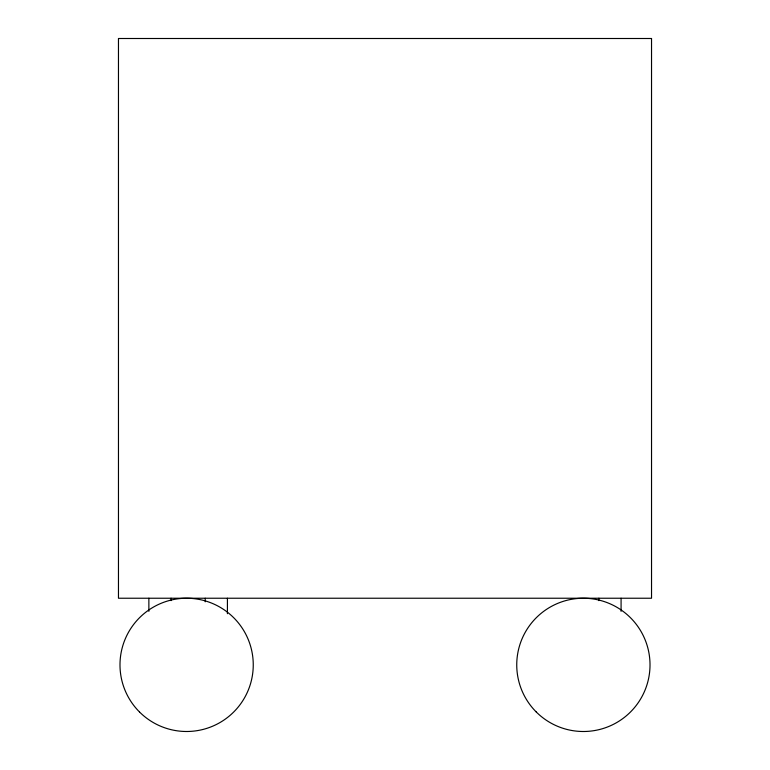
<?xml version="1.0" encoding="UTF-8"?>
<svg xmlns="http://www.w3.org/2000/svg" width="770" height="770" viewBox="0 0 770 770"><rect width="100%" height="100%" fill="white"/><g stroke="black" fill="none" stroke-linecap="round" stroke-linejoin="round"><path stroke-width="1.16" d="M621.082 598.232L621.082 611.322M598.868 598.232L598.868 600.61M227.419 598.232L227.419 613.7M205.215 598.232L205.215 601.803M171.075 598.232L171.075 600.61M148.87 598.232L148.87 611.322M651.535 38.5L118.465 38.5L118.465 598.232L651.535 598.232L651.535 38.5M536.257 711.981A66.634 66.634 0 0 0 647.743 682.114A66.634 66.634 0 0 0 566.133 600.504A66.634 66.634 0 0 0 536.257 711.981M139.505 711.981A66.634 66.634 0 0 0 250.982 682.114A66.634 66.634 0 0 0 169.371 600.504A66.634 66.634 0 0 0 139.505 711.981"/></g></svg>
